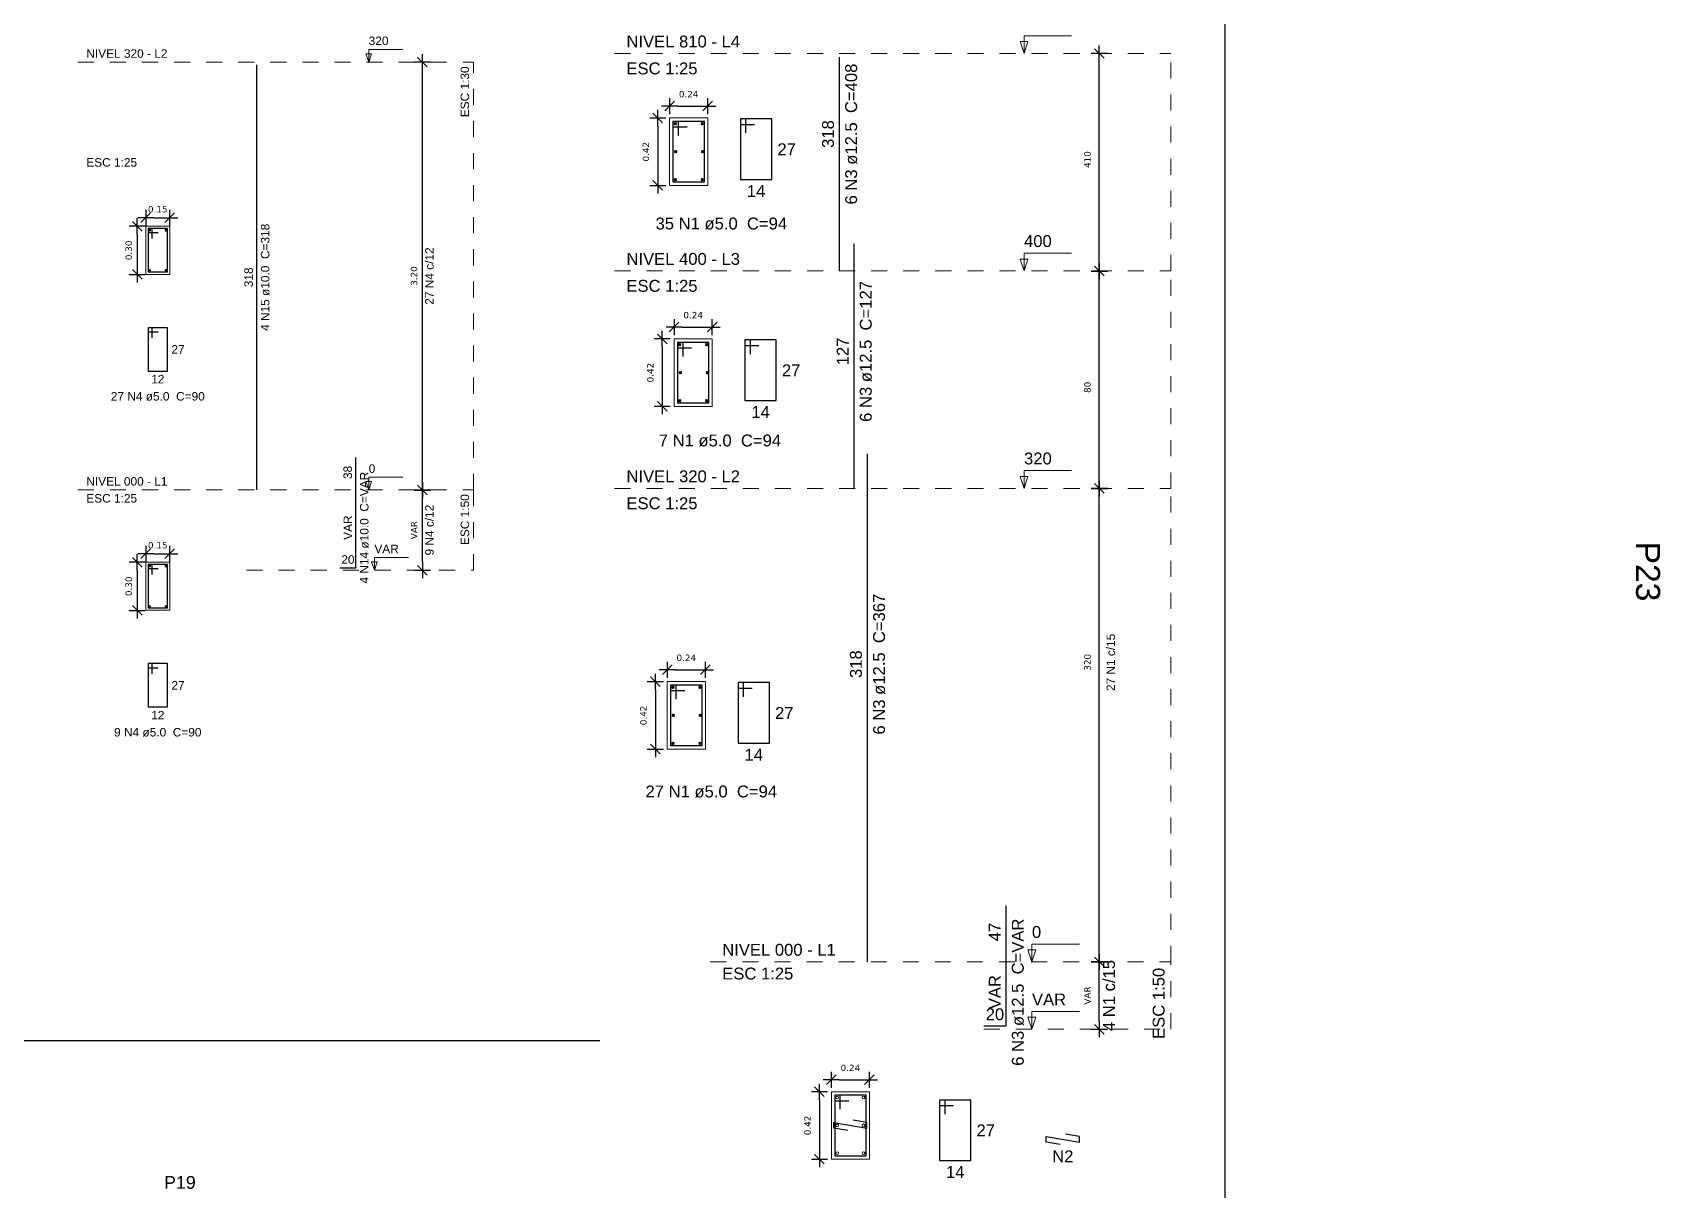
# Model space of a CAD drawing. Extents: x 25 to 1028, y -81 to 176.
# Drawn here: x 801.56 to 811.71, y 124.54 to 131.75 of the extents above; entities that cross this region are included whole.
import ezdxf

# ---------------------------------------------------------------- set-up
doc = ezdxf.new("R2010")
doc.units = 0
doc.header["$LTSCALE"] = 0.3
doc.header["$PDSIZE"] = 0.1
doc.linetypes.add('DOT2', pattern=[3.175, 0, -3.175])
doc.layers.get('0').update_dxf_attribs({"linetype": 'CONTINUOUS'})
doc.layers.get('Defpoints').update_dxf_attribs({"linetype": 'CONTINUOUS'})
doc.layers.add('ARQ-CTA-1_025', color=1, linetype='CONTINUOUS')
for name, color, linetype, lineweight in [('DT-Barras na forma', 2, 'CONTINUOUS', 30), ('DT-Barras no corte', 5, 'CONTINUOUS', 5), ('DT-Barras rebatidas', 2, 'CONTINUOUS', 30), ('DT-Forma', 5, 'CONTINUOUS', 5), ('DT-Pontilhado', 9, 'DOT2', 5), ('DT-Textos', 7, 'CONTINUOUS', 5), ('DT-Título', 3, 'CONTINUOUS', 20), ('FO-Textos dos pilares', 7, 'CONTINUOUS', 5)]:
    doc.layers.add(name, color=color, linetype=linetype, lineweight=lineweight)
doc.layers.add('VPort', color=45, linetype='CONTINUOUS', plot=False)
doc.styles.add('Arial', font='arial.ttf')
doc.styles.add('FNDE Texto Cota 0025', font='verdana.ttf', dxfattribs={"height": 0.04})
doc.dimstyles.new('FNDE 1-0025', dxfattribs={"dimscale": 5, "dimtxt": 0.04, "dimasz": 0.01, "dimexe": 0.15, "dimexo": 0.15, "dimgap": 0.005, "dimtad": 1, "dimzin": 1, "dimdsep": 46, "dimtxsty": 'FNDE Texto Cota 0025', "dimblk": 'tic', "dimcen": 0.015, "dimdle": 0.15, "dimse1": 1, "dimse2": 1, "dimclrd": 251, "dimclre": 251, "dimclrt": 256, "dimaunit": 1, "dimadec": 3, "dimazin": 0, "dimtfac": 1, "dimtix": 1, "dimtmove": 2, "dimatfit": 3, "dimfxl": 0.15, "dimtvp": 1, "dimtolj": 1, "dimtzin": 0, "dimarcsym": 0})

# ---------------------------------------------------------------- blocks, each defined once
blk = doc.blocks.new('tic')
at = {"color": 251}
for p, q in [((-1, 0), (1, 0)), ((0, -1), (0, 1))]:
    blk.add_line(p, q, dxfattribs=at)
blk.add_line((-0.6, -0.6), (0.6, 0.6))
blk = doc.blocks.new('*D232')
at = {"layer": 'ARQ-CTA-1_025', "color": 251, "lineweight": -2}
blk.add_line((802.217, 128.395), (802.217, 128.195), dxfattribs=at)
at = {"layer": 'Defpoints', "color": 0}
for p in [(802.27, 128.445), (802.217, 128.145), (802.27, 128.145)]:
    blk.add_point(p, dxfattribs=at)
at = {"layer": 'ARQ-CTA-1_025', "color": 251, "lineweight": -2, "xscale": 0.05, "yscale": 0.05, "zscale": 0.05}
for p, rotation in [((802.217, 128.445), 90), ((802.217, 128.145), 270)]:
    blk.add_blockref('tic', p, dxfattribs=dict(at, rotation=rotation))
at = {"layer": 'ARQ-CTA-1_025', "insert": (802.164, 128.295), "char_height": 0.04, "attachment_point": 5, "rotation": 90, "style": 'FNDE Texto Cota 0025'}
blk.add_mtext('\\A1;0.30', dxfattribs=at)
blk = doc.blocks.new('*D233')
at = {"layer": 'ARQ-CTA-1_025', "color": 251, "lineweight": -2}
blk.add_line((802.32, 128.498), (802.37, 128.498), dxfattribs=at)
at = {"layer": 'Defpoints', "color": 0}
for p in [(802.42, 128.498), (802.27, 128.445), (802.42, 128.445)]:
    blk.add_point(p, dxfattribs=at)
at = {"layer": 'ARQ-CTA-1_025', "color": 251, "lineweight": -2, "xscale": 0.05, "yscale": 0.05, "zscale": 0.05, "rotation": 180}
blk.add_blockref('tic', (802.27, 128.498), dxfattribs=at)
at = {"layer": 'ARQ-CTA-1_025', "color": 251, "lineweight": -2, "xscale": 0.05, "yscale": 0.05, "zscale": 0.05}
blk.add_blockref('tic', (802.42, 128.498), dxfattribs=at)
at = {"layer": 'ARQ-CTA-1_025', "insert": (802.345, 128.551), "char_height": 0.04, "attachment_point": 5, "style": 'FNDE Texto Cota 0025'}
blk.add_mtext('\\A1;0.15', dxfattribs=at)
blk = doc.blocks.new('*D234')
at = {"layer": 'ARQ-CTA-1_025', "color": 251, "lineweight": -2}
blk.add_line((803.995, 128.445), (803.995, 128.845), dxfattribs=at)
at = {"layer": 'Defpoints', "color": 0}
for p in [(803.995, 128.895), (804.048, 128.895), (804.048, 128.395)]:
    blk.add_point(p, dxfattribs=at)
at = {"layer": 'ARQ-CTA-1_025', "color": 251, "lineweight": -2, "xscale": 0.05, "yscale": 0.05, "zscale": 0.05}
for p, rotation in [((803.995, 128.895), 90), ((803.995, 128.395), 270)]:
    blk.add_blockref('tic', p, dxfattribs=dict(at, rotation=rotation))
at = {"layer": 'ARQ-CTA-1_025', "insert": (803.943, 128.645), "char_height": 0.04, "attachment_point": 5, "rotation": 90, "style": 'FNDE Texto Cota 0025'}
blk.add_mtext('\\A1;VAR', dxfattribs=at)
blk = doc.blocks.new('*D235')
at = {"layer": 'ARQ-CTA-1_025', "color": 251, "lineweight": -2}
blk.add_line((802.217, 130.489), (802.217, 130.289), dxfattribs=at)
at = {"layer": 'Defpoints', "color": 0}
for p in [(802.27, 130.539), (802.217, 130.239), (802.27, 130.239)]:
    blk.add_point(p, dxfattribs=at)
at = {"layer": 'ARQ-CTA-1_025', "color": 251, "lineweight": -2, "xscale": 0.05, "yscale": 0.05, "zscale": 0.05}
for p, rotation in [((802.217, 130.539), 90), ((802.217, 130.239), 270)]:
    blk.add_blockref('tic', p, dxfattribs=dict(at, rotation=rotation))
at = {"layer": 'ARQ-CTA-1_025', "insert": (802.164, 130.389), "char_height": 0.04, "attachment_point": 5, "rotation": 90, "style": 'FNDE Texto Cota 0025'}
blk.add_mtext('\\A1;0.30', dxfattribs=at)
blk = doc.blocks.new('*D236')
at = {"layer": 'ARQ-CTA-1_025', "color": 251, "lineweight": -2}
blk.add_line((802.32, 130.592), (802.37, 130.592), dxfattribs=at)
at = {"layer": 'Defpoints', "color": 0}
for p in [(802.27, 130.539), (802.42, 130.592), (802.42, 130.539)]:
    blk.add_point(p, dxfattribs=at)
at = {"layer": 'ARQ-CTA-1_025', "color": 251, "lineweight": -2, "xscale": 0.05, "yscale": 0.05, "zscale": 0.05, "rotation": 180}
blk.add_blockref('tic', (802.27, 130.592), dxfattribs=at)
at = {"layer": 'ARQ-CTA-1_025', "color": 251, "lineweight": -2, "xscale": 0.05, "yscale": 0.05, "zscale": 0.05}
blk.add_blockref('tic', (802.42, 130.592), dxfattribs=at)
at = {"layer": 'ARQ-CTA-1_025', "insert": (802.345, 130.645), "char_height": 0.04, "attachment_point": 5, "style": 'FNDE Texto Cota 0025'}
blk.add_mtext('\\A1;0.15', dxfattribs=at)
blk = doc.blocks.new('*D237')
at = {"layer": 'ARQ-CTA-1_025', "color": 251, "lineweight": -2}
blk.add_line((803.995, 128.945), (803.995, 131.512), dxfattribs=at)
at = {"layer": 'Defpoints', "color": 0}
for p in [(803.995, 131.562), (804.048, 131.562), (804.048, 128.895)]:
    blk.add_point(p, dxfattribs=at)
at = {"layer": 'ARQ-CTA-1_025', "color": 251, "lineweight": -2, "xscale": 0.05, "yscale": 0.05, "zscale": 0.05}
for p, rotation in [((803.995, 131.562), 90), ((803.995, 128.895), 270)]:
    blk.add_blockref('tic', p, dxfattribs=dict(at, rotation=rotation))
at = {"layer": 'ARQ-CTA-1_025', "insert": (803.943, 130.229), "char_height": 0.04, "attachment_point": 5, "rotation": 90, "style": 'FNDE Texto Cota 0025'}
blk.add_mtext('\\A1;3.20', dxfattribs=at)
blk = doc.blocks.new('*D983')
at = {"layer": 'ARQ-CTA-1_025', "color": 251, "lineweight": -2}
blk.add_line((806.47, 125.094), (806.47, 124.774), dxfattribs=at)
at = {"layer": 'Defpoints', "color": 0}
for p in [(806.544, 125.144), (806.47, 124.724), (806.544, 124.724)]:
    blk.add_point(p, dxfattribs=at)
at = {"layer": 'ARQ-CTA-1_025', "color": 251, "lineweight": -2, "xscale": 0.05, "yscale": 0.05, "zscale": 0.05}
for p, rotation in [((806.47, 125.144), 90), ((806.47, 124.724), 270)]:
    blk.add_blockref('tic', p, dxfattribs=dict(at, rotation=rotation))
at = {"layer": 'ARQ-CTA-1_025', "insert": (806.396, 124.934), "char_height": 0.04, "attachment_point": 5, "rotation": 90, "style": 'FNDE Texto Cota 0025'}
blk.add_mtext('\\A1;0.42', dxfattribs=at)
blk = doc.blocks.new('*D984')
at = {"layer": 'ARQ-CTA-1_025', "color": 251, "lineweight": -2}
blk.add_line((806.594, 125.219), (806.732, 125.219), dxfattribs=at)
at = {"layer": 'Defpoints', "color": 0}
for p in [(806.544, 125.144), (806.782, 125.219), (806.782, 125.144)]:
    blk.add_point(p, dxfattribs=at)
at = {"layer": 'ARQ-CTA-1_025', "color": 251, "lineweight": -2, "xscale": 0.05, "yscale": 0.05, "zscale": 0.05, "rotation": 180}
blk.add_blockref('tic', (806.544, 125.219), dxfattribs=at)
at = {"layer": 'ARQ-CTA-1_025', "color": 251, "lineweight": -2, "xscale": 0.05, "yscale": 0.05, "zscale": 0.05}
blk.add_blockref('tic', (806.782, 125.219), dxfattribs=at)
at = {"layer": 'ARQ-CTA-1_025', "insert": (806.663, 125.293), "char_height": 0.04, "attachment_point": 5, "style": 'FNDE Texto Cota 0025'}
blk.add_mtext('\\A1;0.24', dxfattribs=at)
blk = doc.blocks.new('*D985')
at = {"layer": 'ARQ-CTA-1_025', "color": 251, "lineweight": -2}
blk.add_line((808.215, 125.584), (808.215, 125.904), dxfattribs=at)
at = {"layer": 'Defpoints', "color": 0}
for p in [(808.215, 125.954), (808.289, 125.954), (808.289, 125.534)]:
    blk.add_point(p, dxfattribs=at)
at = {"layer": 'ARQ-CTA-1_025', "color": 251, "lineweight": -2, "xscale": 0.05, "yscale": 0.05, "zscale": 0.05}
for p, rotation in [((808.215, 125.954), 90), ((808.215, 125.534), 270)]:
    blk.add_blockref('tic', p, dxfattribs=dict(at, rotation=rotation))
at = {"layer": 'ARQ-CTA-1_025', "insert": (808.141, 125.744), "char_height": 0.04, "attachment_point": 5, "rotation": 90, "style": 'FNDE Texto Cota 0025'}
blk.add_mtext('\\A1;VAR', dxfattribs=at)
blk = doc.blocks.new('*D986')
at = {"layer": 'ARQ-CTA-1_025', "color": 251, "lineweight": -2}
blk.add_line((805.462, 131.164), (805.462, 130.844), dxfattribs=at)
at = {"layer": 'Defpoints', "color": 0}
for p in [(805.536, 131.214), (805.462, 130.794), (805.536, 130.794)]:
    blk.add_point(p, dxfattribs=at)
at = {"layer": 'ARQ-CTA-1_025', "color": 251, "lineweight": -2, "xscale": 0.05, "yscale": 0.05, "zscale": 0.05}
for p, rotation in [((805.462, 131.214), 90), ((805.462, 130.794), 270)]:
    blk.add_blockref('tic', p, dxfattribs=dict(at, rotation=rotation))
at = {"layer": 'ARQ-CTA-1_025', "insert": (805.388, 131.004), "char_height": 0.04, "attachment_point": 5, "rotation": 90, "style": 'FNDE Texto Cota 0025'}
blk.add_mtext('\\A1;0.42', dxfattribs=at)
blk = doc.blocks.new('*D987')
at = {"layer": 'ARQ-CTA-1_025', "color": 251, "lineweight": -2}
blk.add_line((805.586, 131.288), (805.724, 131.288), dxfattribs=at)
at = {"layer": 'Defpoints', "color": 0}
for p in [(805.774, 131.288), (805.536, 131.214), (805.774, 131.214)]:
    blk.add_point(p, dxfattribs=at)
at = {"layer": 'ARQ-CTA-1_025', "color": 251, "lineweight": -2, "xscale": 0.05, "yscale": 0.05, "zscale": 0.05, "rotation": 180}
blk.add_blockref('tic', (805.536, 131.288), dxfattribs=at)
at = {"layer": 'ARQ-CTA-1_025', "color": 251, "lineweight": -2, "xscale": 0.05, "yscale": 0.05, "zscale": 0.05}
blk.add_blockref('tic', (805.774, 131.288), dxfattribs=at)
at = {"layer": 'ARQ-CTA-1_025', "insert": (805.655, 131.362), "char_height": 0.04, "attachment_point": 5, "style": 'FNDE Texto Cota 0025'}
blk.add_mtext('\\A1;0.24', dxfattribs=at)
blk = doc.blocks.new('*D988')
at = {"layer": 'ARQ-CTA-1_025', "color": 251, "lineweight": -2}
blk.add_line((808.215, 126.004), (808.215, 128.855), dxfattribs=at)
at = {"layer": 'Defpoints', "color": 0}
for p in [(808.215, 128.905), (808.289, 128.905), (808.289, 125.954)]:
    blk.add_point(p, dxfattribs=at)
at = {"layer": 'ARQ-CTA-1_025', "color": 251, "lineweight": -2, "xscale": 0.05, "yscale": 0.05, "zscale": 0.05}
for p, rotation in [((808.215, 128.905), 90), ((808.215, 125.954), 270)]:
    blk.add_blockref('tic', p, dxfattribs=dict(at, rotation=rotation))
at = {"layer": 'ARQ-CTA-1_025', "insert": (808.141, 127.821), "char_height": 0.04, "attachment_point": 5, "rotation": 90, "style": 'FNDE Texto Cota 0025'}
blk.add_mtext('\\A1;320', dxfattribs=at)
blk = doc.blocks.new('*D989')
at = {"layer": 'ARQ-CTA-1_025', "color": 251, "lineweight": -2}
blk.add_line((808.215, 128.955), (808.215, 130.21), dxfattribs=at)
at = {"layer": 'Defpoints', "color": 0}
for p in [(808.215, 130.26), (808.289, 130.26), (808.289, 128.905)]:
    blk.add_point(p, dxfattribs=at)
at = {"layer": 'ARQ-CTA-1_025', "color": 251, "lineweight": -2, "xscale": 0.05, "yscale": 0.05, "zscale": 0.05}
for p, rotation in [((808.215, 130.26), 90), ((808.215, 128.905), 270)]:
    blk.add_blockref('tic', p, dxfattribs=dict(at, rotation=rotation))
at = {"layer": 'ARQ-CTA-1_025', "insert": (808.141, 129.535), "char_height": 0.04, "attachment_point": 5, "rotation": 90, "style": 'FNDE Texto Cota 0025'}
blk.add_mtext('\\A1;80', dxfattribs=at)
blk = doc.blocks.new('*D990')
at = {"layer": 'ARQ-CTA-1_025', "color": 251, "lineweight": -2}
blk.add_line((808.215, 130.31), (808.215, 131.566), dxfattribs=at)
at = {"layer": 'Defpoints', "color": 0}
for p in [(808.215, 131.616), (808.289, 131.616), (808.289, 130.26)]:
    blk.add_point(p, dxfattribs=at)
at = {"layer": 'ARQ-CTA-1_025', "color": 251, "lineweight": -2, "xscale": 0.05, "yscale": 0.05, "zscale": 0.05}
for p, rotation in [((808.215, 131.616), 90), ((808.215, 130.26), 270)]:
    blk.add_blockref('tic', p, dxfattribs=dict(at, rotation=rotation))
at = {"layer": 'ARQ-CTA-1_025', "insert": (808.141, 130.955), "char_height": 0.04, "attachment_point": 5, "rotation": 90, "style": 'FNDE Texto Cota 0025'}
blk.add_mtext('\\A1;410', dxfattribs=at)
blk = doc.blocks.new('*D991')
at = {"layer": 'ARQ-CTA-1_025', "color": 251, "lineweight": -2}
blk.add_line((805.447, 127.65), (805.447, 127.33), dxfattribs=at)
at = {"layer": 'Defpoints', "color": 0}
for p in [(805.521, 127.7), (805.447, 127.28), (805.521, 127.28)]:
    blk.add_point(p, dxfattribs=at)
at = {"layer": 'ARQ-CTA-1_025', "color": 251, "lineweight": -2, "xscale": 0.05, "yscale": 0.05, "zscale": 0.05}
for p, rotation in [((805.447, 127.7), 90), ((805.447, 127.28), 270)]:
    blk.add_blockref('tic', p, dxfattribs=dict(at, rotation=rotation))
at = {"layer": 'ARQ-CTA-1_025', "insert": (805.373, 127.49), "char_height": 0.04, "attachment_point": 5, "rotation": 90, "style": 'FNDE Texto Cota 0025'}
blk.add_mtext('\\A1;0.42', dxfattribs=at)
blk = doc.blocks.new('*D992')
at = {"layer": 'ARQ-CTA-1_025', "color": 251, "lineweight": -2}
blk.add_line((805.571, 127.775), (805.709, 127.775), dxfattribs=at)
at = {"layer": 'Defpoints', "color": 0}
for p in [(805.759, 127.775), (805.521, 127.7), (805.759, 127.7)]:
    blk.add_point(p, dxfattribs=at)
at = {"layer": 'ARQ-CTA-1_025', "color": 251, "lineweight": -2, "xscale": 0.05, "yscale": 0.05, "zscale": 0.05, "rotation": 180}
blk.add_blockref('tic', (805.521, 127.775), dxfattribs=at)
at = {"layer": 'ARQ-CTA-1_025', "color": 251, "lineweight": -2, "xscale": 0.05, "yscale": 0.05, "zscale": 0.05}
blk.add_blockref('tic', (805.759, 127.775), dxfattribs=at)
at = {"layer": 'ARQ-CTA-1_025', "insert": (805.64, 127.849), "char_height": 0.04, "attachment_point": 5, "style": 'FNDE Texto Cota 0025'}
blk.add_mtext('\\A1;0.24', dxfattribs=at)
blk = doc.blocks.new('*D993')
at = {"layer": 'ARQ-CTA-1_025', "color": 251, "lineweight": -2}
blk.add_line((805.49, 129.787), (805.49, 129.467), dxfattribs=at)
at = {"layer": 'Defpoints', "color": 0}
for p in [(805.564, 129.837), (805.49, 129.417), (805.564, 129.417)]:
    blk.add_point(p, dxfattribs=at)
at = {"layer": 'ARQ-CTA-1_025', "color": 251, "lineweight": -2, "xscale": 0.05, "yscale": 0.05, "zscale": 0.05}
for p, rotation in [((805.49, 129.837), 90), ((805.49, 129.417), 270)]:
    blk.add_blockref('tic', p, dxfattribs=dict(at, rotation=rotation))
at = {"layer": 'ARQ-CTA-1_025', "insert": (805.416, 129.627), "char_height": 0.04, "attachment_point": 5, "rotation": 90, "style": 'FNDE Texto Cota 0025'}
blk.add_mtext('\\A1;0.42', dxfattribs=at)
blk = doc.blocks.new('*D994')
at = {"layer": 'ARQ-CTA-1_025', "color": 251, "lineweight": -2}
blk.add_line((805.614, 129.911), (805.752, 129.911), dxfattribs=at)
at = {"layer": 'Defpoints', "color": 0}
for p in [(805.802, 129.911), (805.564, 129.837), (805.802, 129.837)]:
    blk.add_point(p, dxfattribs=at)
at = {"layer": 'ARQ-CTA-1_025', "color": 251, "lineweight": -2, "xscale": 0.05, "yscale": 0.05, "zscale": 0.05, "rotation": 180}
blk.add_blockref('tic', (805.564, 129.911), dxfattribs=at)
at = {"layer": 'ARQ-CTA-1_025', "color": 251, "lineweight": -2, "xscale": 0.05, "yscale": 0.05, "zscale": 0.05}
blk.add_blockref('tic', (805.802, 129.911), dxfattribs=at)
at = {"layer": 'ARQ-CTA-1_025', "insert": (805.683, 129.985), "char_height": 0.04, "attachment_point": 5, "style": 'FNDE Texto Cota 0025'}
blk.add_mtext('\\A1;0.24', dxfattribs=at)

msp = doc.modelspace()

# ---------------------------------------------------------------- linework, layer by layer
at = {"layer": 'DT-Barras na forma'}
for p, q in [((805.59208075, 131.19318402), (805.55708075, 131.19318401)), ((805.55708075, 131.19318401), (805.55708076, 130.81518401)), ((805.75308088, 131.19318401), (805.55708088, 131.19318394)), ((805.55708088, 131.19318394), (805.55708088, 131.15818394)), ((805.55708088, 131.15818394), (805.64458088, 131.15818394)), ((805.59208072, 131.10568402), (805.59208075, 131.19318402)), ((805.75308076, 130.81518401), (805.75308088, 131.19318401)), ((805.55708076, 130.81518401), (805.75308076, 130.81518401)), ((802.31019045, 130.52440141), (802.28519045, 130.5244014)), ((802.28519045, 130.5244014), (802.28519045, 130.2544014)), ((802.40519054, 130.5244014), (802.28519054, 130.52440136)), ((802.28519054, 130.52440136), (802.28519054, 130.49940136)), ((802.31019043, 130.46190141), (802.31019045, 130.52440141)), ((802.40519045, 130.2544014), (802.40519054, 130.5244014)), ((802.28519054, 130.49940136), (802.34769054, 130.49940136)), ((802.28519045, 130.2544014), (802.40519045, 130.2544014)), ((805.62024189, 129.81554474), (805.58524189, 129.81554472)), ((805.58524189, 129.81554472), (805.5852419, 129.43754472)), ((805.78124202, 129.81554472), (805.58524202, 129.81554466)), ((805.58524202, 129.81554466), (805.58524202, 129.78054466)), ((805.62024186, 129.72804474), (805.62024189, 129.81554474)), ((805.7812419, 129.43754472), (805.78124202, 129.81554472)), ((805.58524202, 129.78054466), (805.67274202, 129.78054466)), ((805.5852419, 129.43754472), (805.7812419, 129.43754472)), ((802.31019045, 128.43032641), (802.28519045, 128.4303264)), ((802.28519045, 128.4303264), (802.28519045, 128.1603264)), ((802.40519054, 128.4303264), (802.28519054, 128.43032636)), ((802.28519054, 128.43032636), (802.28519054, 128.40532636)), ((802.28519054, 128.40532636), (802.34769054, 128.40532636)), ((802.31019043, 128.36782641), (802.31019045, 128.43032641)), ((802.40519045, 128.1603264), (802.40519054, 128.4303264)), ((802.28519045, 128.1603264), (802.40519045, 128.1603264)), ((805.57748344, 127.67945907), (805.54248344, 127.67945906)), ((805.54248344, 127.67945906), (805.54248345, 127.30145906)), ((805.73848357, 127.67945906), (805.54248357, 127.67945899)), ((805.54248357, 127.67945899), (805.54248357, 127.64445899)), ((805.57748341, 127.59195907), (805.57748344, 127.67945907)), ((805.73848345, 127.30145906), (805.73848357, 127.67945906)), ((805.54248357, 127.64445899), (805.62998357, 127.64445899)), ((805.54248345, 127.30145906), (805.73848345, 127.30145906)), ((806.60032412, 125.12349217), (806.56532412, 125.12349216)), ((806.56532412, 125.12349216), (806.56532412, 124.74549216)), ((806.76132425, 125.12349216), (806.56532425, 125.12349209)), ((806.56532425, 125.12349209), (806.56532425, 125.08849209)), ((806.56532425, 125.08849209), (806.65282425, 125.08849209)), ((806.60032409, 125.03599217), (806.60032412, 125.12349217)), ((806.76132412, 124.74549216), (806.76132425, 125.12349216)), ((806.56007421, 124.91699217), (806.56007422, 124.95199217)), ((806.56007422, 124.95199217), (806.7665742, 124.91699209)), ((806.76657421, 124.95199209), (806.68030459, 124.96661404)), ((806.7665742, 124.91699209), (806.76657421, 124.95199209)), ((806.64634384, 124.90237022), (806.56007421, 124.91699217)), ((806.56532412, 124.74549216), (806.76132412, 124.74549216))]:
    msp.add_line(p, q, dxfattribs=at)
at = {"layer": 'DT-Barras no corte'}
for p, q in [((805.56408072, 131.17218402), (805.57808072, 131.18618402)), ((805.56408072, 131.18618402), (805.57808072, 131.17218402)), ((805.73208072, 131.17218402), (805.74608072, 131.18618402)), ((805.73208072, 131.18618402), (805.74608072, 131.17218402)), ((805.56704562, 130.99756341), (805.58104562, 131.01156341)), ((805.56704562, 131.01156341), (805.58104562, 130.99756341)), ((805.73504562, 130.99756341), (805.74904562, 131.01156341)), ((805.73504562, 131.01156341), (805.74904562, 130.99756341)), ((805.56408072, 130.82218402), (805.57808072, 130.83618402)), ((805.56408072, 130.83618402), (805.57808072, 130.82218402)), ((805.73208072, 130.82218402), (805.74608072, 130.83618402)), ((805.73208072, 130.83618402), (805.74608072, 130.82218402)), ((802.29019043, 130.50940141), (802.30019043, 130.51940141)), ((802.29019043, 130.51940141), (802.30019043, 130.50940141)), ((802.39019043, 130.50940141), (802.40019043, 130.51940141)), ((802.39019043, 130.51940141), (802.40019043, 130.50940141)), ((802.29019043, 130.25940141), (802.30019043, 130.26940141)), ((802.29019043, 130.26940141), (802.30019043, 130.25940141)), ((802.39019043, 130.25940141), (802.40019043, 130.26940141)), ((802.39019043, 130.26940141), (802.40019043, 130.25940141)), ((805.59224186, 129.79454474), (805.60624186, 129.80854474)), ((805.59224186, 129.80854474), (805.60624186, 129.79454474)), ((805.76024186, 129.79454474), (805.77424186, 129.80854474)), ((805.76024186, 129.80854474), (805.77424186, 129.79454474)), ((805.59520676, 129.61992412), (805.60920676, 129.63392412)), ((805.59520676, 129.63392412), (805.60920676, 129.61992412)), ((805.76320676, 129.61992412), (805.77720676, 129.63392412)), ((805.76320676, 129.63392412), (805.77720676, 129.61992412)), ((805.59224186, 129.44454474), (805.60624186, 129.45854474)), ((805.59224186, 129.45854474), (805.60624186, 129.44454474)), ((805.76024186, 129.44454474), (805.77424186, 129.45854474)), ((805.76024186, 129.45854474), (805.77424186, 129.44454474)), ((805.54948341, 127.65845907), (805.56348341, 127.67245907)), ((805.54948341, 127.67245907), (805.56348341, 127.65845907)), ((805.71748341, 127.65845907), (805.73148341, 127.67245907)), ((805.71748341, 127.67245907), (805.73148341, 127.65845907)), ((805.55244831, 127.48383846), (805.56644831, 127.49783846)), ((805.55244831, 127.49783846), (805.56644831, 127.48383846)), ((805.72044831, 127.48383846), (805.73444831, 127.49783846)), ((805.72044831, 127.49783846), (805.73444831, 127.48383846)), ((805.54948341, 127.30845907), (805.56348341, 127.32245907)), ((805.54948341, 127.32245907), (805.56348341, 127.30845907)), ((805.71748341, 127.30845907), (805.73148341, 127.32245907)), ((805.71748341, 127.32245907), (805.73148341, 127.30845907))]:
    msp.add_line(p, q, dxfattribs=at)
for centre, radius in [((805.57108072, 131.17918402), 0.007), ((805.73908072, 131.17918402), 0.007), ((805.57404562, 131.00456341), 0.007), ((805.74204562, 131.00456341), 0.007), ((805.57108072, 130.82918402), 0.007), ((805.73908072, 130.82918402), 0.007), ((802.29519043, 130.51440141), 0.005), ((802.39519043, 130.51440141), 0.005), ((802.29519043, 130.26440141), 0.005), ((802.39519043, 130.26440141), 0.005), ((805.59924186, 129.80154474), 0.007), ((805.76724186, 129.80154474), 0.007), ((805.60220676, 129.62692412), 0.007), ((805.77020676, 129.62692412), 0.007), ((805.59924186, 129.45154474), 0.007), ((805.76724186, 129.45154474), 0.007), ((802.29519043, 128.42032641), 0.005), ((802.39519043, 128.42032641), 0.005), ((802.29519043, 128.17032641), 0.005), ((802.39519043, 128.17032641), 0.005), ((805.55648341, 127.66545907), 0.007), ((805.72448341, 127.66545907), 0.007), ((805.55944831, 127.49083846), 0.007), ((805.72744831, 127.49083846), 0.007), ((805.55648341, 127.31545907), 0.007), ((805.72448341, 127.31545907), 0.007), ((806.58107409, 125.10774217), 0.00875), ((806.74557409, 125.10774217), 0.00875), ((806.58107409, 124.93449217), 0.00875), ((806.74557409, 124.93449217), 0.00875), ((806.58107409, 124.76124217), 0.00875), ((806.74557409, 124.76124217), 0.00875)]:
    msp.add_circle(centre, radius, dxfattribs=at)
at = {"layer": 'DT-Barras rebatidas'}
for p, q in [((802.96294043, 128.89540141), (802.96294129, 131.54620823)), ((806.59543438, 130.26043148), (806.5954356, 131.5935087)), ((806.01209863, 131.20801271), (805.97709863, 131.20801269)), ((805.97709863, 131.20801269), (805.97709863, 130.83001269)), ((806.17309876, 131.20801269), (805.97709876, 131.20801263)), ((805.97709876, 131.20801263), (805.97709876, 131.17301263)), ((805.97709876, 131.17301263), (806.06459876, 131.17301263)), ((806.0120986, 131.12051271), (806.01209863, 131.20801271)), ((806.17309863, 130.83001269), (806.17309876, 131.20801269)), ((805.97709863, 130.83001269), (806.17309863, 130.83001269)), ((806.68657848, 128.90515036), (806.68657969, 130.43103747)), ((802.31019045, 129.90670141), (802.28519045, 129.9067014)), ((802.28519045, 129.9067014), (802.28519045, 129.6367014)), ((802.40519054, 129.9067014), (802.28519054, 129.90670136)), ((802.28519054, 129.90670136), (802.28519054, 129.88170136)), ((802.31019043, 129.84420141), (802.31019045, 129.90670141)), ((802.40519045, 129.6367014), (802.40519054, 129.9067014)), ((802.28519054, 129.88170136), (802.34769054, 129.88170136)), ((806.04025976, 129.83037342), (806.00525976, 129.83037341)), ((806.00525976, 129.83037341), (806.00525977, 129.45237341)), ((806.20125989, 129.83037341), (806.00525989, 129.83037334)), ((806.00525989, 129.83037334), (806.0052599, 129.79537334)), ((806.04025974, 129.74287342), (806.04025976, 129.83037342)), ((806.20125977, 129.45237341), (806.20125989, 129.83037341)), ((806.0052599, 129.79537334), (806.0927599, 129.79537334)), ((802.28519045, 129.6367014), (802.40519045, 129.6367014)), ((806.00525977, 129.45237341), (806.20125977, 129.45237341)), ((803.58069059, 128.91040141), (803.58069065, 129.09874393)), ((806.7694375, 125.95392845), (806.76943872, 129.12080764)), ((803.58069043, 128.41040141), (803.58069059, 128.91040141)), ((803.48069043, 128.41040141), (803.58069043, 128.41040141)), ((802.31019045, 127.81262641), (802.28519045, 127.8126264)), ((802.28519045, 127.8126264), (802.28519045, 127.5426264)), ((802.40519054, 127.8126264), (802.28519054, 127.81262636)), ((802.28519054, 127.81262636), (802.28519054, 127.78762636)), ((802.28519054, 127.78762636), (802.34769054, 127.78762636)), ((802.31019043, 127.75012641), (802.31019045, 127.81262641)), ((802.40519045, 127.5426264), (802.40519054, 127.8126264)), ((805.99750132, 127.69428776), (805.96250132, 127.69428775)), ((805.96250132, 127.69428775), (805.96250133, 127.31628775)), ((806.15850145, 127.69428775), (805.96250145, 127.69428768)), ((805.96250145, 127.69428768), (805.96250145, 127.65928768)), ((805.99750129, 127.60678776), (805.99750132, 127.69428776)), ((806.15850133, 127.31628775), (806.15850145, 127.69428775)), ((805.96250145, 127.65928768), (806.05000145, 127.65928768)), ((802.28519045, 127.5426264), (802.40519045, 127.5426264)), ((805.96250133, 127.31628775), (806.15850133, 127.31628775)), ((807.63428764, 125.97492845), (807.63428775, 126.30452787)), ((807.6342875, 125.55492845), (807.63428764, 125.97492845)), ((807.4942875, 125.55492845), (807.6342875, 125.55492845)), ((807.25337753, 125.09260258), (807.21837753, 125.09260257)), ((807.21837753, 125.09260257), (807.21837754, 124.71460257)), ((807.41437766, 125.09260257), (807.21837766, 125.0926025)), ((807.21837766, 125.0926025), (807.21837766, 125.0576025)), ((807.21837766, 125.0576025), (807.30587766, 125.0576025)), ((807.2533775, 125.00510258), (807.25337753, 125.09260258)), ((807.41437754, 124.71460257), (807.41437766, 125.09260257)), ((807.88408287, 124.83050508), (807.88408289, 124.86550508)), ((807.9703525, 124.81588313), (807.88408287, 124.83050508)), ((807.88408289, 124.86550508), (808.09058287, 124.830505)), ((808.09058288, 124.865505), (808.00431325, 124.88012695)), ((808.09058287, 124.830505), (808.09058288, 124.865505)), ((807.21837754, 124.71460257), (807.41437754, 124.71460257))]:
    msp.add_line(p, q, dxfattribs=at)
at = {"layer": 'DT-Forma'}
for points in [[(805.53608072, 130.79418402), (805.53608072, 131.21418402), (805.77408072, 131.21418402), (805.77408072, 130.79418402), (805.53608072, 130.79418402)], [(802.27019043, 130.23940141), (802.27019043, 130.53940141), (802.42019043, 130.53940141), (802.42019043, 130.23940141), (802.27019043, 130.23940141)], [(805.56424186, 129.41654474), (805.56424186, 129.83654474), (805.80224186, 129.83654474), (805.80224186, 129.41654474), (805.56424186, 129.41654474)], [(802.27019043, 128.14532641), (802.27019043, 128.44532641), (802.42019043, 128.44532641), (802.42019043, 128.14532641), (802.27019043, 128.14532641)], [(805.52148341, 127.28045907), (805.52148341, 127.70045907), (805.75948341, 127.70045907), (805.75948341, 127.28045907), (805.52148341, 127.28045907)], [(806.54432409, 124.72449217), (806.54432409, 125.14449217), (806.78232409, 125.14449217), (806.78232409, 124.72449217), (806.54432409, 124.72449217)]]:
    msp.add_lwpolyline(points, close=True, dxfattribs=at)
at = {"layer": 'DT-Pontilhado', "ltscale": 0.05}
for p, q in [((801.84659043, 131.56206816), (804.31316543, 131.56206816)), ((804.31316543, 128.89540141), (804.31316543, 131.56206816)), ((805.1925475, 131.6157126), (808.6597525, 131.6157126)), ((808.6597525, 130.26043148), (808.6597525, 131.6157126)), ((805.1925475, 130.26043148), (808.6597525, 130.26043148)), ((808.6597525, 128.90515036), (808.6597525, 130.26043148)), ((801.84659043, 128.89540141), (804.31316543, 128.89540141)), ((804.31316543, 128.39540141), (804.31316543, 128.89540141)), ((805.1925475, 128.90515036), (808.6597525, 128.90515036)), ((808.6597525, 125.95392845), (808.6597525, 128.90515036)), ((802.89824043, 128.39540141), (804.31316543, 128.39540141)), ((805.78974725, 125.95392845), (808.6597525, 125.95392845)), ((808.6597525, 125.53392845), (808.6597525, 125.95392845)), ((807.4942875, 125.53392845), (808.6597525, 125.53392845))]:
    msp.add_line(p, q, dxfattribs=at)
at = {"layer": 'DT-Textos'}
for points in [[(803.66011543, 131.56206816), (803.66011543, 131.64149316), (803.87191543, 131.64149316)], [(807.7454825, 131.6157126), (807.7454825, 131.7269076), (808.0420025, 131.7269076)], [(807.7454825, 130.26043148), (807.7454825, 130.37162648), (808.0420025, 130.37162648)], [(807.7454825, 128.90515036), (807.7454825, 129.01634536), (808.0420025, 129.01634536)], [(803.66011543, 128.89540141), (803.66011543, 128.97482641), (803.87191543, 128.97482641)], [(803.69541543, 128.39540141), (803.69541543, 128.47482641), (803.90721543, 128.47482641)], [(807.7949025, 125.95392845), (807.7949025, 126.06512345), (808.0914225, 126.06512345)], [(807.7949025, 125.53392845), (807.7949025, 125.64512345), (808.0914225, 125.64512345)]]:
    msp.add_lwpolyline(points, dxfattribs=at)
for points in [[(807.7701925, 131.6898426), (807.7454825, 131.6157126), (807.7207725, 131.6898426), (807.7701925, 131.6898426)], [(803.67776543, 131.61501816), (803.66011543, 131.56206816), (803.64246543, 131.61501816), (803.67776543, 131.61501816)], [(807.7701925, 130.33456148), (807.7454825, 130.26043148), (807.7207725, 130.33456148), (807.7701925, 130.33456148)], [(803.67776543, 128.94835141), (803.66011543, 128.89540141), (803.64246543, 128.94835141), (803.67776543, 128.94835141)], [(807.7701925, 128.97928036), (807.7454825, 128.90515036), (807.7207725, 128.97928036), (807.7701925, 128.97928036)], [(803.71306543, 128.44835141), (803.69541543, 128.39540141), (803.67776543, 128.44835141), (803.71306543, 128.44835141)], [(807.8196125, 126.02805845), (807.7949025, 125.95392845), (807.7701925, 126.02805845), (807.8196125, 126.02805845)], [(807.8196125, 125.60805845), (807.7949025, 125.53392845), (807.7701925, 125.60805845), (807.8196125, 125.60805845)]]:
    msp.add_lwpolyline(points, close=True, dxfattribs=at)
at = {"layer": 'VPort'}
msp.add_line((785.41814783, 125.46413426), (805.10047234, 125.46413426), dxfattribs=at)
msp.add_lwpolyline([(784.80967722, 139.87959646), (808.9966287, 139.87959646), (808.9966287, 119.68049125), (784.80967722, 119.68049125)], close=True, dxfattribs=at)

# ---------------------------------------------------------------- texts
at = {"layer": 'DT-Barras na forma', "color": 7, "attachment_point": 8, "rotation": 90.000210459, "line_spacing_factor": 0.9, "style": 'Arial'}
for s, insert, char_height, width in [('27 N4 c/12', (804.06588893, 130.22873478), 0.05295, 0.6354), ('9 N4 c/12', (804.06588893, 128.64540141), 0.05295, 0.57186), ('27 N1 c/15', (808.3135654, 127.82059517), 0.05295, 0.6354), ('4 N1 c/15', (808.3135654, 125.74392845), 0.07413, 0.800604)]:
    msp.add_mtext(s, dxfattribs=dict(at, insert=insert, char_height=char_height, width=width))
at = {"layer": 'DT-Barras rebatidas', "color": 7, "attachment_point": 8, "rotation": 90.000210459, "line_spacing_factor": 0.9, "style": 'Arial'}
for s, insert, char_height, width in [('6 N3 ø12.5  C=408', (806.70670148, 131.11393148), 0.07413, 1.512252), ('318', (806.56138209, 131.11390126), 0.07413, 0.406868), ('4 N15 ø10.0  C=318', (803.04241693, 130.22082641), 0.05295, 1.14372), ('318', (802.93861736, 130.22080483), 0.05295, 0.29062), ('6 N3 ø12.5  C=127', (806.79784558, 129.75865036), 0.07413, 1.512252), ('127', (806.65252618, 129.75862014), 0.07413, 0.406868), ('38', (803.55636712, 129.00457268), 0.05295, 0.22708), ('4 N14 ø10.0  C=VAR', (803.66016693, 128.66032641), 0.05295, 1.14372), ('VAR', (803.55636701, 128.66040141), 0.05295, 0.29062), ('6 N3 ø12.5  C=367', (806.8807046, 127.80952346), 0.07413, 1.512252), ('318', (806.73538521, 127.80949324), 0.07413, 0.406868), ('47', (807.60023479, 126.13972817), 0.07413, 0.317912), ('6 N3 ø12.5  C=VAR', (807.74565435, 125.76482346), 0.07413, 1.512252), ('VAR', (807.60023467, 125.76492846), 0.07413, 0.406868)]:
    msp.add_mtext(s, dxfattribs=dict(at, insert=insert, char_height=char_height, width=width))
at = {"layer": 'DT-Barras rebatidas', "color": 7, "line_spacing_factor": 0.9, "style": 'Arial'}
for s, insert, char_height, width, attachment_point in [('27', (806.20810005, 131.05607769), 0.07413, 0.317912, 1), ('14', (806.07509863, 130.79595979), 0.07413, 0.317912, 2), ('35 N1 ø5.0  C=94', (805.85851106, 130.51734513), 0.07413, 1.423296, 8), ('27', (802.43019672, 129.7981764), 0.05295, 0.22708, 1), ('12', (802.34519045, 129.6123779), 0.05295, 0.22708, 2), ('27', (806.23626119, 129.67843841), 0.07413, 0.317912, 1), ('27 N4 ø5.0  C=90', (802.34514043, 129.45129991), 0.05295, 1.01664, 8), ('14', (806.10325977, 129.41832051), 0.07413, 0.317912, 2), ('7 N1 ø5.0  C=94', (805.84966317, 129.16478824), 0.07413, 1.423296, 8), ('20', (803.53069043, 128.43472491), 0.05295, 0.22708, 8), ('27', (802.43019604, 127.7041014), 0.05295, 0.22708, 1), ('12', (802.34519045, 127.5183029), 0.05295, 0.22708, 2), ('27', (806.19350275, 127.54235275), 0.07413, 0.317912, 1), ('9 N4 ø5.0  C=90', (802.34514043, 127.35729991), 0.05295, 0.9531, 8), ('14', (806.06050133, 127.28223485), 0.07413, 0.317912, 2), ('27 N1 ø5.0  C=94', (805.7958174, 126.97694628), 0.07413, 1.423296, 8), ('20', (807.5642875, 125.58898135), 0.07413, 0.317912, 8), ('27', (807.449378, 124.94066757), 0.07413, 0.317912, 1), ('N2', (807.9872575, 124.70469548), 0.07413, 0.177912, 8), ('14', (807.31637754, 124.68054967), 0.07413, 0.317912, 2)]:
    msp.add_mtext(s, dxfattribs=dict(at, insert=insert, char_height=char_height, width=width, attachment_point=attachment_point))
at = {"layer": 'DT-Textos', "attachment_point": 7, "line_spacing_factor": 0.798, "style": 'Arial'}
for s, insert, char_height, width in [('NIVEL 320 - L2', (801.89964043, 131.58854991), 0.05295, 0.88956), ('320', (803.66014043, 131.66804991), 0.05295, 0.19062), ('NIVEL 810 - L4', (805.2668175, 131.65278705), 0.07413, 1.245384), ('ESC 1:25', (805.2668175, 131.48499859), 0.07413, 0.711648), ('ESC 1:25', (801.89964043, 130.91004991), 0.05295, 0.50832), ('400', (807.7455175, 130.40880593), 0.07413, 0.266868), ('NIVEL 400 - L3', (805.2668175, 130.29750593), 0.07413, 1.245384), ('ESC 1:25', (805.2668175, 130.12971747), 0.07413, 0.711648), ('320', (807.7455175, 129.05352481), 0.07413, 0.266868), ('0', (803.66014043, 129.00129991), 0.05295, 0.06354), ('NIVEL 320 - L2', (805.2668175, 128.94222481), 0.07413, 1.245384), ('NIVEL 000 - L1', (801.89964043, 128.92179991), 0.05295, 0.88956), ('ESC 1:25', (801.89964043, 128.81604991), 0.05295, 0.50832), ('ESC 1:25', (805.2668175, 128.77443635), 0.07413, 0.711648), ('VAR', (803.69539043, 128.50129991), 0.05295, 0.19062), ('0', (807.79496725, 126.10218635), 0.07413, 0.088956), ('NIVEL 000 - L1', (805.86401725, 125.99088635), 0.07413, 1.245384), ('ESC 1:25', (805.86401725, 125.84283635), 0.07413, 0.711648), ('VAR', (807.79496725, 125.68218635), 0.07413, 0.266868)]:
    msp.add_mtext(s, dxfattribs=dict(at, insert=insert, char_height=char_height, width=width))
at = {"layer": 'DT-Textos', "attachment_point": 9, "rotation": 90.000210459, "line_spacing_factor": 0.798, "style": 'Arial'}
for s, insert, char_height, width in [('ESC 1:30', (804.28666693, 131.53557641), 0.05295, 0.50832), ('ESC 1:50', (804.28666693, 128.86882641), 0.05295, 0.50832), ('ESC 1:50', (808.62275435, 125.91672345), 0.07413, 0.711648)]:
    msp.add_mtext(s, dxfattribs=dict(at, insert=insert, char_height=char_height, width=width))
at = {"layer": 'DT-Título', "insert": (802.38438355, 124.53800794), "char_height": 0.079425, "width": 0.28593, "attachment_point": 7, "line_spacing_factor": 0.798, "style": 'Arial'}
msp.add_mtext('P19', dxfattribs=at)
at = {"layer": 'FO-Textos dos pilares', "insert": (811.55875537, 128.57352834), "char_height": 0.15, "width": 0.54, "attachment_point": 7, "rotation": 270, "line_spacing_factor": 0.798, "style": 'Arial'}
msp.add_mtext('P23', dxfattribs=at)

# ---------------------------------------------------------------- dimensions: what is measured, and where the dimension line sits
at = {"layer": 'ARQ-CTA-1_025'}
for base, p1, p2, text, picture, middle in [((808.2149725, 131.6157126), (808.2891025, 130.26043148), (808.2891025, 131.6157126), '410', '*D990', (808.1408425, 130.95519802)), ((803.99546543, 131.56206816), (804.04841543, 128.89540141), (804.04841543, 131.56206816), '3.20', '*D237', (803.94251543, 130.22873478)), ((808.2149725, 130.26043148), (808.2891025, 128.90515036), (808.2891025, 130.26043148), '80', '*D989', (808.1408425, 129.53537737)), ((803.99546543, 128.89540141), (804.04841543, 128.39540141), (804.04841543, 128.89540141), 'VAR', '*D234', (803.94251543, 128.64540141)), ((808.2149725, 128.90515036), (808.2891025, 125.95392845), (808.2891025, 128.90515036), '320', '*D988', (808.1408425, 127.82059517)), ((808.2149725, 125.95392845), (808.2891025, 125.53392845), (808.2891025, 125.95392845), 'VAR', '*D985', (808.1408425, 125.74392845))]:
    dim = msp.add_linear_dim(base=base, p1=p1, p2=p2, angle=90, text=text, dimstyle='FNDE 1-0025', dxfattribs=at)
    dim.commit()
    dim.dimension.update_dxf_attribs({"geometry": picture, "text_midpoint": middle, "dimtype": 160})
for base, p1, p2, picture, middle in [((805.77408072, 131.28831402), (805.53608072, 131.21418402), (805.77408072, 131.21418402), '*D987', (805.65508072, 131.36244402)), ((802.42019043, 130.59235141), (802.27019043, 130.53940141), (802.42019043, 130.53940141), '*D236', (802.34519043, 130.64530141)), ((805.80224186, 129.91067474), (805.56424186, 129.83654474), (805.80224186, 129.83654474), '*D994', (805.68324186, 129.98480474)), ((802.42019043, 128.49827641), (802.27019043, 128.44532641), (802.42019043, 128.44532641), '*D233', (802.34519043, 128.55122641)), ((805.75948341, 127.77458907), (805.52148341, 127.70045907), (805.75948341, 127.70045907), '*D992', (805.64048341, 127.84871907)), ((806.78232409, 125.21862217), (806.54432409, 125.14449217), (806.78232409, 125.14449217), '*D984', (806.66332409, 125.29275217))]:
    dim = msp.add_linear_dim(base=base, p1=p1, p2=p2, dimstyle='FNDE 1-0025', dxfattribs=at)
    dim.commit()
    dim.dimension.update_dxf_attribs({"geometry": picture, "text_midpoint": middle, "dimtype": 160})
for base, p1, p2, picture, middle in [((805.46195072, 130.79418402), (805.53608072, 131.21418402), (805.53608072, 130.79418402), '*D986', (805.38782072, 131.00418402)), ((802.21724043, 130.23940141), (802.27019043, 130.53940141), (802.27019043, 130.23940141), '*D235', (802.16429043, 130.38940141)), ((805.49011186, 129.41654474), (805.56424186, 129.83654474), (805.56424186, 129.41654474), '*D993', (805.41598186, 129.62654474)), ((802.21724043, 128.14532641), (802.27019043, 128.44532641), (802.27019043, 128.14532641), '*D232', (802.16429043, 128.29532641)), ((805.44735341, 127.28045907), (805.52148341, 127.70045907), (805.52148341, 127.28045907), '*D991', (805.37322341, 127.49045907)), ((806.47019409, 124.72449217), (806.54432409, 125.14449217), (806.54432409, 124.72449217), '*D983', (806.39606409, 124.93449217))]:
    dim = msp.add_linear_dim(base=base, p1=p1, p2=p2, angle=90, dimstyle='FNDE 1-0025', dxfattribs=at)
    dim.commit()
    dim.dimension.update_dxf_attribs({"geometry": picture, "text_midpoint": middle, "dimtype": 160})

doc.saveas('drawing.dxf')
